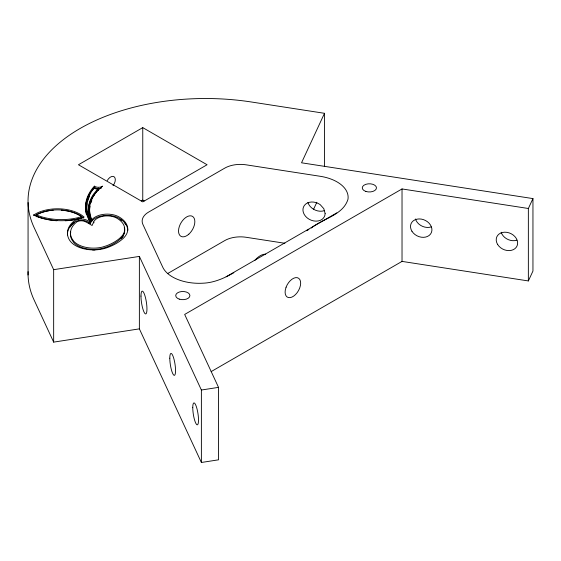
<?xml version="1.0" encoding="UTF-8"?>
<svg xmlns="http://www.w3.org/2000/svg" width="561" height="561" viewBox="0 0 561 561"><rect width="100%" height="100%" fill="white"/><g stroke="black" fill="none" stroke-linecap="round" stroke-linejoin="round"><path stroke-width="0.84" d="M28.064 202.556L28.064 275.002M532.95 198.594L528.357 208.489L402.027 188.945L184.674 314.433L218.524 387.37L218.524 459.824L201.385 462.474L139.373 328.865L53.66 342.126L53.66 269.673L34.088 227.493A177.465 102.46 0 0 1 251.44 102.004L324.496 113.308L301.53 162.795L532.95 198.594L532.95 271.047L528.357 280.942L402.027 261.398L211.181 371.585M313.564 209.323L316.839 202.255M89.872 218.923L90.37 221.286L90.651 219.639L89.613 216.967A70.756 40.848 0 0 1 94.038 193.503L98.413 188.117M97.838 190.41A1.971 1.136 0 0 0 98.182 190.193L98.182 188.384A1.971 1.136 0 0 1 95.665 188.755A1.971 1.136 0 0 1 94.697 187.367L93.161 189.19A75.251 43.449 0 0 0 89.662 218.748L90.37 219.996M121.211 238.628L122.165 237.605M102.593 186.084L97.284 191.105A69.578 40.168 0 0 0 91.885 219.716L91.885 220.999A69.578 40.168 0 0 1 89.998 206.406M311.173 228.089C322.792 218.474 342.897 215.361 347.953 199.379A37.713 21.774 0 0 0 320.17 176.28L246.153 164.829A22.181 12.805 0 0 0 224.723 168.146L148.651 212.065A22.181 12.805 0 0 0 142.908 224.442L162.739 267.176A37.713 21.774 0 0 0 202.745 283.214C213.972 282.828 224.288 278.221 233.86 272.702M306.657 230.767L308.915 229.428M142.76 127.62L78.449 164.752L142.76 201.883L207.079 164.752L142.76 127.62L142.76 200.074L141.253 200.943M167.48 273.649L224.723 240.599A22.181 12.805 0 0 1 246.153 237.282L284.883 243.278M226.146 276.755L336.761 212.892M33.415 215.129L36.998 213.103A31.963 18.457 0 0 1 81.226 214.863L84.164 217.058L80.504 218.292A42.685 24.642 0 0 1 65.265 220.796M34.936 215.55L36.998 214.393A31.963 18.457 0 0 1 49.214 210.719M36.444 216.756L36.444 214.94L38.211 213.944A30.07 17.363 0 0 1 79.823 215.599L81.338 216.728L81.338 218.545M35.623 215.69L36.998 214.919M81.338 216.728L80.504 217.002A42.685 24.642 0 0 1 37.208 215.284L36.444 214.94M53.66 269.673L139.373 256.412L201.385 390.021L201.385 462.474M201.385 390.021L218.524 387.37M33.569 215.038L36.135 216.181A44.571 25.736 0 0 0 81.352 217.984M36.444 216.23L37.208 216.567A42.685 24.642 0 0 0 45.203 219.063M142.76 200.074L144.275 200.943M67.446 234.94A36.248 20.925 0 0 1 73.736 222.591A9.067 5.231 0 0 1 86.808 221.42A36.633 21.15 0 0 1 90.174 223.145L90.917 222.366A18.029 10.407 0 0 1 95.356 218.222A16.837 9.719 0 0 1 119.297 218.362A30.098 17.377 0 0 1 127.782 230.438M83.575 217.906L81.226 216.153A31.963 18.457 0 0 0 61.352 210.214M90.37 221.286L89.662 220.038A75.251 43.449 0 0 1 87.137 203.573M90.174 223.664L90.174 221.854L88.533 218.937A76.429 44.13 0 0 1 94.402 186.154A5.091 2.938 0 0 0 102.081 186.434M89.697 222.289L90.174 223.145M53.66 342.126L34.088 299.946A177.465 102.46 0 0 1 28.064 271.643M528.357 208.489L528.357 280.942M402.027 188.945L402.027 261.398M324.496 113.308L324.496 166.554M139.373 256.412L139.373 328.865M94.697 187.367L94.697 188.65M94.402 186.154L94.402 187.97M90.651 219.639L90.651 221.448M324.244 210.691A11.536 9.095 24.9 0 1 307.912 202.444M91.885 219.716A18.029 10.407 0 0 1 95.356 216.939A16.837 9.719 0 0 1 119.297 217.079A30.098 17.377 0 0 1 123.371 238.229A49.564 28.618 0 0 1 106.892 247.745A25.54 14.747 0 0 1 69.494 240.059A36.248 20.925 0 0 1 73.736 221.307A9.067 5.231 0 0 1 86.808 220.129A36.633 21.15 0 0 1 90.174 221.854M254.89 260.339A16.01 9.242 -60 0 1 265.697 254.182M431.171 226.917A11.094 8.745 24.9 0 1 415.463 218.986M516.877 240.178A11.094 8.745 24.9 0 1 501.176 232.247M107.242 180.558A6.655 3.843 -60 0 1 114.304 176.911A6.655 3.843 -60 0 1 113.013 185.698M97.411 190.053A1.971 1.136 0 0 0 98.182 189.667L94.038 194.793A70.756 40.848 0 0 0 88.715 214.547M101.485 188.019A5.091 2.938 0 0 1 94.402 187.444A76.429 44.13 0 0 0 86.317 214.225M87.453 202.072A75.251 43.449 0 0 1 88.358 199.099M88.638 198.356A75.251 43.449 0 0 1 89.613 196.161M49.999 210.599A31.963 18.457 0 0 1 53.211 210.249M56.934 220.768A42.685 24.642 0 0 1 46.051 219.253M90.973 202.773A69.578 40.168 0 0 1 91.836 200.621M89.613 218.257A70.756 40.848 0 0 1 88.848 215.291M93.82 222.913A14.979 8.646 0 0 1 94.059 222.528M124.261 227.598A27.033 15.61 0 0 1 122.165 237.079L119.774 239.491A46.514 26.851 0 0 1 106.849 246.952L102.333 248.397A22.482 12.98 0 0 1 73.722 242.52L71.612 239.33A33.19 19.165 0 0 1 70.763 231.903M96.226 188.833A5.091 2.938 0 0 1 95.545 188.601M86.289 202.507A76.429 44.13 0 0 1 88.477 196.497M88.848 195.761A76.429 44.13 0 0 1 90.111 193.58M92.088 190.733A76.429 44.13 0 0 1 92.972 189.611M88.694 222.857A36.633 21.15 0 0 1 88.996 223.012M74.501 222.556A9.067 5.231 0 0 0 73.736 223.117A36.248 20.925 0 0 0 72.713 224.035M70.153 226.946A36.248 20.925 0 0 1 72.229 224.505M120.047 219.351A30.098 17.377 0 0 1 121.464 220.333M124.914 223.58A30.098 17.377 0 0 1 125.776 224.744M127.27 227.801A30.098 17.377 0 0 1 127.599 229.063M91.576 220.81A69.578 40.168 0 0 1 90.77 218.657M90.545 217.927A69.578 40.168 0 0 1 90.019 215.747M88.975 206.118A70.756 40.848 0 0 1 89.353 204.632M89.578 203.895A70.756 40.848 0 0 1 90.7 200.978M91.036 200.256A70.756 40.848 0 0 1 92.186 198.11M93.07 196.701A70.756 40.848 0 0 1 94.038 195.312M89.311 219.835A75.251 43.449 0 0 1 87.481 214.653M87.158 213.152A75.251 43.449 0 0 1 86.934 211.644M124.563 232.675A27.033 15.61 0 0 1 124.276 233.811M123.273 236.02A27.033 15.61 0 0 1 122.564 237.086M95.068 249.918A22.482 12.98 0 0 1 92.565 249.933M325.128 213.496C325.142 216.602 323.024 219.309 320.17 220.396A11.536 9.095 24.9 0 1 305.675 216.455A11.536 9.095 24.9 0 1 305.675 204.085A11.536 9.095 24.9 0 1 320.17 204.618L323.809 208.678L325.128 213.496M286.075 287.218L285.332 289.834A11.003 6.353 -60 0 0 290.044 297.632A11.003 6.353 -60 0 0 299.693 288.038L300.437 285.43A11.003 6.353 -60 0 0 295.724 277.632A11.003 6.353 -60 0 0 286.075 287.218M93.617 222.016L92.102 225.494L88.014 223.103A33.576 19.39 0 0 0 85.223 221.658L84.248 221.258A6.003 3.464 0 0 0 76.773 221.932L74.886 223.566A33.19 19.165 0 0 0 71.612 238.046L73.722 241.237A22.482 12.98 0 0 0 102.333 247.113L106.849 245.662A46.514 26.851 0 0 0 119.774 238.201L122.165 235.795A27.033 15.61 0 0 0 117.109 218.313A13.78 7.959 0 0 0 98.876 217.5L97.018 218.481A14.979 8.646 0 0 0 93.617 222.016M140.979 296.103A11.536 2.44 81.2 0 0 145.46 313.908A11.536 2.44 81.2 0 0 145.46 297.596A11.536 2.44 81.2 0 0 140.979 296.103M188.791 234.21A11.536 6.662 -60 0 0 192.451 216.343A11.536 6.662 -60 0 0 178.805 228.446A11.536 6.662 -60 0 0 188.791 234.21M365.828 191.42A7.097 4.095 0 0 0 376.473 187.872A7.097 4.095 0 0 0 365.828 184.324A7.097 4.095 0 0 0 365.828 191.42M179.268 299.132A7.097 4.095 0 0 0 189.913 295.584A7.097 4.095 0 0 0 179.268 292.036A7.097 4.095 0 0 0 179.268 299.132M192.767 407.693A11.094 2.342 81.2 0 0 197.072 424.81A11.094 2.342 81.2 0 0 197.072 409.123A11.094 2.342 81.2 0 0 192.767 407.693M169.801 358.206A11.094 2.342 81.2 0 0 174.106 375.33A11.094 2.342 81.2 0 0 174.106 359.643A11.094 2.342 81.2 0 0 169.801 358.206M411.942 231.237A11.094 8.745 24.9 0 0 430.497 234.105A11.094 8.745 24.9 0 0 421.22 219.085A11.094 8.745 24.9 0 0 411.942 231.237M497.649 244.491A11.094 8.745 24.9 0 0 516.211 247.366A11.094 8.745 24.9 0 0 506.927 232.345A11.094 8.745 24.9 0 0 497.649 244.491"/></g></svg>
